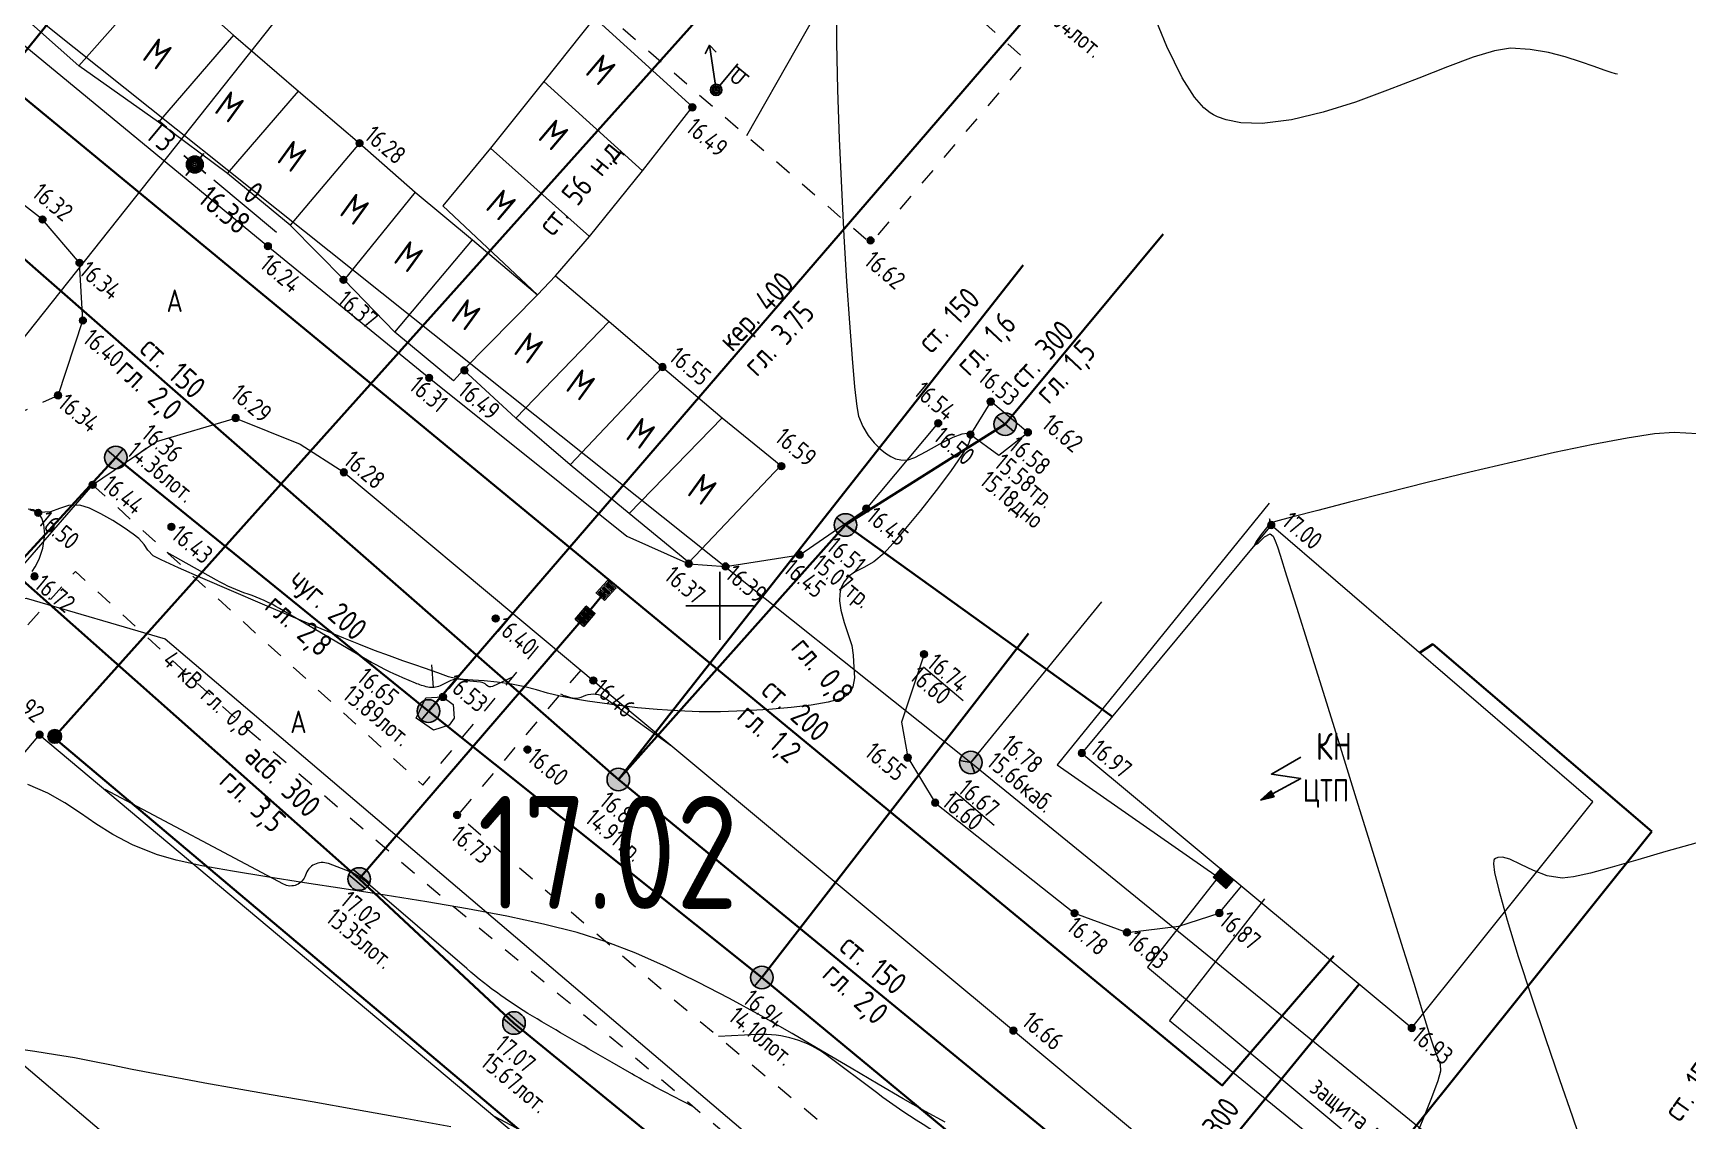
# Model space of a CAD drawing. Header units: metres. Extents: x 2491 to 4492, y 1184 to 2058.
# Drawn here: x 2711.6 to 2784.9, y 1783.5 to 1831.6 of the extents above; entities that cross this region are included whole.
import ezdxf

# ---------------------------------------------------------------- set-up
doc = ezdxf.new("R2010")
doc.units = ezdxf.units.M
doc.linetypes.add('g5_01_5x1_5', pattern=[1.5, 0.75, -0.75])
for name, color, linetype, transparency in [('01_Геодезические пункты', 7, 'Continuous', 0.6), ('02_Сетка', 7, 'Continuous', 0.6), ('03_Здания и строения', 7, 'Continuous', 0.6), ('05_Элементы зданий', 7, 'Continuous', 0.6), ('06_Инженерно-технические сооружения', 7, 'Continuous', 0.6), ('07_Объекты электропередачи', 7, 'Continuous', 0.6), ('10_Границы покрытий и угодий', 7, 'Continuous', 0.6), ('19_Горизонтали', 7, 'Continuous', 0.6), ('30_Канализация', 7, 'Continuous', 0.6), ('31_Водопровод', 7, 'Continuous', 0.6), ('32_Теплосеть', 7, 'Continuous', 0.6), ('33_Газопровод', 7, 'Continuous', 0.6), ('35_Телефон', 7, 'Continuous', 0.6), ('37_Кабель низкого напряжения', 7, 'Continuous', 0.6), ('38_Кабели высокого напряжения', 7, 'Continuous', 0.6), ('44_Крышки колодцев', 7, 'Continuous', 0.6), ('61_Отметки высоты поверхности', 7, 'Continuous', 0.6)]:
    doc.layers.add(name, color=color, linetype=linetype, transparency=transparency)
doc.layers.add('Сети_Горизонтали.Вспомогательные', color=1, linetype='Continuous', lineweight=9)
doc.styles.add('LIKE11', font='GOST_0.TTF')
doc.styles.add('LIKE14', font='GOST_0.TTF')
doc.styles.add('LIKE17', font='GOST_0.TTF')
doc.styles.add('LIKE32', font='GOST_0.TTF')
doc.styles.add('LIKE36', font='GOST_0.TTF')
doc.styles.add('Line_GUGK', font='GOST_0.TTF')
doc.styles.get("Standard").update_dxf_attribs({"font": 'GOST_0.TTF'})
doc.linetypes.add('g5_119_1', pattern='A,4,-1,[31,GUGK_2005.shx,S=0.1,R=0,X=0,Y=0],0.35,[31,GUGK_2005.shx,S=0.08,R=0,X=0,Y=0],3.3,[31,GUGK_2005.shx,S=0.08,R=180,X=0,Y=0],0.35,[31,GUGK_2005.shx,S=0.1,R=180,X=0,Y=0],-1', length=10)
doc.linetypes.add('g5_119_3', pattern='A,4,-1,[31,GUGK_2005.shx,S=0.1,R=0,X=0,Y=0],4,[31,GUGK_2005.shx,S=0.1,R=180,X=0,Y=0],-1', length=10)
doc.linetypes.add('g5_121_g', pattern='A,4,-0.4,["Г",Line_GUGK,S=1,R=0,X=0,Y=-0.5],-1.2,12', length=17.6)
doc.linetypes.add('g5_121_t', pattern='A,4,-0.4,["Т",Line_GUGK,S=1,R=0,X=0,Y=-0.5],-1.2,12', length=17.6)
doc.linetypes.add('g5_122_g', pattern='A,1,-1,1.5,-0.4,["Г",Line_GUGK,S=1,R=0,X=0,Y=-0.5],-1.5,1.5,-1,4,-1,4,-1,3', length=20.9)
doc.linetypes.add('g5_122_k', pattern='A,1,-1,1.5,-0.4,["К",Line_GUGK,S=1,R=0,X=0,Y=-0.5],-1.5,1.5,-1,4,-1,4,-1,3', length=20.9)
doc.linetypes.add('g5_122_kl', pattern='A,1,-1,1.5,-0.4,["Кл",Line_GUGK,S=1,R=0,X=0,Y=-0.5],-2.4,1.5,-1,4,-1,4,-1,3', length=21.8)
doc.linetypes.add('g5_122_t', pattern='A,1,-1,1.5,-0.4,["Т",Line_GUGK,S=1,R=0,X=0,Y=-0.5],-1.5,1.5,-1,4,-1,4,-1,3', length=20.9)
doc.linetypes.add('g5_122_v', pattern='A,1,-1,1.5,-0.4,["В",Line_GUGK,S=1,R=0,X=0,Y=-0.5],-1.5,1.5,-1,4,-1,4,-1,3', length=20.9)
doc.linetypes.add('g5_133_t', pattern='A,2,[27,GUGK_2005.shx,S=0.4,R=0,X=0,Y=0],2,-1,2,[27,GUGK_2005.shx,S=0.4,R=0,X=0,Y=0],2,-1,2,[27,GUGK_2005.shx,S=0.4,R=0,X=0,Y=0],2,-0.1,["V",Line_GUGK,S=1,R=0,X=0,Y=-0.5],-1', length=15.1)

# ---------------------------------------------------------------- blocks, each defined once
blk = doc.blocks.new('g5_012')
at = {"color": 92}
for points in [[(0, -1.5), (0, 1.5)], [(-1.5, 0), (1.5, 0)]]:
    blk.add_lwpolyline(points, dxfattribs=at)
blk = doc.blocks.new('g5_115_1')
at = {"color": 0}
for points in [[(0, 0), (2, 0)], [(1.647, -0.252), (2, 0), (1.647, 0.252)]]:
    blk.add_lwpolyline(points, dxfattribs=at)
blk = doc.blocks.new('g5_330')
blk.add_hatch(color=0).paths.add_polyline_path([(0.15, 0, 1), (-0.15, 0, 1)])
at = {"color": 0}
blk.add_circle((0, 0), 0.15, dxfattribs=at)
blk = doc.blocks.new('g5_117v')
h = blk.add_hatch(color=255)
h.paths.add_polyline_path([(-0.461, 0.037), (0.461, 0.037, 0.921954)])
h.paths.add_polyline_path([(0.461, -0.037), (-0.461, -0.037, 0.921954)])
at = {"color": 0}
blk.add_line((-0.5, 0), (0.5, 0), dxfattribs=at)
blk.add_circle((0, 0), 0.5, dxfattribs=at)
blk = doc.blocks.new('g5_117sv')
h = blk.add_hatch(color=255)
h.paths.add_polyline_path([(-0.038, 0.461, 0.390634), (-0.463, 0, 0.11106), (-0.418, -0.198), (-0.038, 0.022)])
h.paths.add_polyline_path([(0.037, 0.022), (0.418, -0.198, 0.11106), (0.463, 0, 0.390634), (0.037, 0.461)])
h.paths.add_polyline_path([(-0.38, -0.263, 0.524447), (0.38, -0.263), (0, -0.043)])
at = {"color": 0}
for points in [[(0, 0.5), (0, 0)], [(0, 0), (-0.433, -0.25)], [(0.433, -0.25), (0, 0)]]:
    blk.add_lwpolyline(points, dxfattribs=at)
blk.add_circle((0, 0), 0.5, dxfattribs=at)
blk = doc.blocks.new('g5_110_1c')
h = blk.add_hatch(color=255)
edge = h.paths.add_edge_path()
edge.add_arc((0, 0), 0.212, 0, 360)
edge = h.paths.add_edge_path(flags=16)
edge.add_arc((0, 0), 0.0975, 0, 360)
h = blk.add_hatch(color=0)
edge = h.paths.add_edge_path()
edge.add_arc((0, 0), 0.06, 0, 360)
at = {"color": 0}
for p, q in [((0, 0.25), (0, 1.5)), ((0, 1.375), (0.75, 1.375))]:
    blk.add_line(p, q, dxfattribs=at)
blk.add_lwpolyline([(0.2, 1.375), (0.2, 0.932, 1.040016), (0.55, 0.932), (0.55, 1.375)], format="xyb", dxfattribs=at)
for radius in [0.25, 0.06]:
    blk.add_circle((0, 0), radius, dxfattribs=at)
blk = doc.blocks.new('g5_005_1')
h = blk.add_hatch(color=255)
edge = h.paths.add_edge_path()
edge.add_arc((0, 0), 0.338, 0, 360)
edge = h.paths.add_edge_path(flags=16)
edge.add_arc((0, 0), 0.1, 0, 360)
at = {"color": 0}
for p, q in [((-0.625, 0), (-0.375, 0)), ((0, 0.625), (0, 0.375)), ((0.375, 0), (0.625, 0)), ((0, -0.375), (0, -0.625))]:
    blk.add_line(p, q, dxfattribs=at)
for radius in [0.375, 0.0625]:
    blk.add_circle((0, 0), radius, dxfattribs=at)
blk = doc.blocks.new('g5_128a')
h = blk.add_hatch(color=255)
h.paths.add_polyline_path([(-0.1625, 0.2125), (-0.3375, 0.2125), (-0.3375, -0.2125), (-0.1625, -0.2125)])
h.paths.add_polyline_path([(0.0875, 0.2125), (-0.0875, 0.2125), (-0.0875, -0.2125), (0.0875, -0.2125)])
h.paths.add_polyline_path([(0.3375, 0.2125), (0.1625, 0.2125), (0.1625, -0.2125), (0.3375, -0.2125)])
at = {"color": 0}
blk.add_lwpolyline([(-0.375, -0.25), (0.375, -0.25), (0.375, 0.25), (-0.375, 0.25)], close=True, dxfattribs=at)
for points in [[(-0.125, -0.25), (-0.125, 0.25)], [(0.125, -0.25), (0.125, 0.25)]]:
    blk.add_lwpolyline(points, dxfattribs=at)
blk = doc.blocks.new('g5_117kb')
h = blk.add_hatch(color=255)
h.paths.add_polyline_path([(0.037, 0.037), (0.461, 0.037, 0.367426), (0.037, 0.461)])
h.paths.add_polyline_path([(-0.038, 0.461, 0.367426), (-0.461, 0.037), (-0.038, 0.037)])
h.paths.add_polyline_path([(-0.038, -0.038), (-0.461, -0.038, 0.367426), (-0.038, -0.461)])
h.paths.add_polyline_path([(0.037, -0.461, 0.367426), (0.461, -0.038), (0.037, -0.038)])
at = {"color": 0}
for points in [[(-0.5, 0), (0.5, 0)], [(0, 0.5), (0, -0.5)]]:
    blk.add_lwpolyline(points, dxfattribs=at)
blk.add_circle((0, 0), 0.5, dxfattribs=at)
blk = doc.blocks.new('g5_113a')
blk.add_hatch(color=0).paths.add_polyline_path([(-0.375, 0), (0.375, 0), (0.375, 0.5), (-0.375, 0.5)])
at = {"color": 0}
blk.add_lwpolyline([(-0.375, 0), (0.375, 0), (0.375, 0.5), (-0.375, 0.5)], close=True, dxfattribs=at)
blk = doc.blocks.new('g5_112')
blk.add_hatch(color=0).paths.add_polyline_path([(0, 0), (0.084, 0.613), (0.362, 0.501)])
at = {"color": 0}
blk.add_lwpolyline([(0.223, 0.557), (0.75, 1.875), (-0.375, 1.2), (0.15, 2.6)], dxfattribs=at)
blk.add_lwpolyline([(0, 0), (0.084, 0.613), (0.362, 0.501)], close=True, dxfattribs=at)
blk = doc.blocks.new('g5_117kl')
h = blk.add_hatch(color=255)
h.paths.add_polyline_path([(0.418, 0.198, 0.633652), (-0.418, 0.198)])
h.paths.add_polyline_path([(-0.446, 0.122, 0.067116), (-0.463, 0, 0.067116), (-0.446, -0.122), (0.446, -0.122, 0.067116), (0.463, 0, 0.067116), (0.446, 0.122)])
h.paths.add_polyline_path([(-0.418, -0.198, 0.633652), (0.418, -0.198)])
at = {"color": 0}
for p, q in [((-0.474, 0.16), (0.474, 0.16)), ((-0.474, -0.16), (0.474, -0.16))]:
    blk.add_line(p, q, dxfattribs=at)
blk.add_circle((0, 0), 0.5, dxfattribs=at)
blk = doc.blocks.new('g5_121_7c')
h = blk.add_hatch(color=0)
edge = h.paths.add_edge_path()
edge.add_arc((0, 0), 0.3, 0, 360)
at = {"color": 0}
blk.add_circle((0, 0), 0.3, dxfattribs=at)
blk = doc.blocks.new('g_scratch')
at = {"color": 0, "linetype": 'ByBlock', "lineweight": 15}
blk.add_line((0, 0), (1, 0), dxfattribs=at)

msp = doc.modelspace()

# ---------------------------------------------------------------- linework, layer by layer
at = {"layer": '01_Геодезические пункты', "color": 7, "lineweight": 20, "flags": 128}
msp.add_lwpolyline([(2722.416, 1822.788), (2719.634, 1825.104)], dxfattribs=at)
at = {"layer": '03_Здания и строения', "color": 7, "linetype": 'Continuous', "lineweight": 20, "flags": 128}
for points in [[(2717.357, 1834.349), (2720.507, 1831.521), (2723.384, 1829.046), (2726.088, 1826.745), (2728.552, 1824.57), (2731.079, 1822.467), (2733.959, 1820.025), (2734.754, 1820.879), (2737.139, 1818.852), (2739.494, 1816.835), (2742.14, 1814.581), (2744.736, 1812.47), (2740.66, 1808.182), (2738.014, 1810.346), (2735.41, 1812.513), (2733.006, 1814.579), (2730.684, 1816.71), (2730.244, 1816.232), (2727.656, 1818.373), (2725.4, 1820.694), (2723.013, 1823.115), (2720.25, 1825.4), (2717.183, 1827.672), (2713.659, 1830.163), (2710.786, 1832.718)], [(2713.659, 1830.163), (2717.357, 1834.349)], [(2733.959, 1820.025), (2734.754, 1820.879), (2736.261, 1822.611), (2738.617, 1825.527), (2740.822, 1828.352), (2736.491, 1832.298), (2734.243, 1829.473), (2731.889, 1826.528), (2729.773, 1823.973), (2733.959, 1820.025)], [(2720.507, 1831.521), (2717.183, 1827.672)], [(2738.617, 1825.527), (2734.243, 1829.473)], [(2720.25, 1825.4), (2723.384, 1829.046)], [(2726.088, 1826.745), (2723.013, 1823.115)], [(2731.889, 1826.528), (2736.261, 1822.611)], [(2728.552, 1824.57), (2725.4, 1820.694)], [(2727.656, 1818.373), (2731.079, 1822.467)], [(2730.684, 1816.71), (2733.959, 1820.025)], [(2737.139, 1818.852), (2733.006, 1814.579)], [(2739.494, 1816.835), (2735.41, 1812.513)], [(2742.14, 1814.581), (2738.014, 1810.346)], [(2758.054, 1799.748), (2772.655, 1787.579), (2780.672, 1797.585), (2766.436, 1809.842), (2758.054, 1799.748)], [(2704.441, 1791.67), (2711.926, 1800.561), (2744.432, 1773.266), (2739.996, 1767.897), (2736.946, 1764.061), (2704.441, 1791.67)]]:
    msp.add_lwpolyline(points, dxfattribs=at)
at = {"layer": '06_Инженерно-технические сооружения', "color": 7, "linetype": 'Continuous', "lineweight": 20, "flags": 128}
for points in [[(2754.02, 1815.303), (2753.124, 1813.845), (2754.382, 1812.929), (2755.667, 1813.945), (2754.02, 1815.303)], [(2729.024, 1802.186), (2729.779, 1802.232), (2730.226, 1801.892), (2730.279, 1801.286), (2730.058, 1800.982), (2729.354, 1800.754), (2728.595, 1801.292), (2729.024, 1802.186)]]:
    msp.add_lwpolyline(points, dxfattribs=at)
at = {"layer": '10_Границы покрытий и угодий', "color": 7, "linetype": 'Continuous', "lineweight": 20, "flags": 128}
for points in [[(2730.341, 1861.103), (2727.207, 1860.888), (2724.288, 1860.343), (2721.281, 1858.556), (2708.134, 1843.046), (2706.681, 1840.369), (2706.604, 1836.902), (2707.828, 1834.123), (2710.165, 1831.961), (2722.033, 1822.187), (2729.168, 1816.358), (2737.916, 1809.342), (2740.656, 1808.131), (2742.286, 1808.01), (2745.567, 1808.526), (2748.518, 1810.566), (2751.699, 1814.348)], [(2712.06, 1823.366), (2704.951, 1828.892), (2702.562, 1829.668), (2700.153, 1829.729), (2698.07, 1829.055), (2695.886, 1827.585), (2692.533, 1823.793)], [(2712.744, 1815.581), (2713.844, 1818.896), (2713.69, 1821.448), (2712.06, 1823.366)], [(2714.275, 1811.62), (2717.099, 1813.544), (2720.602, 1814.578), (2723.466, 1813.42), (2725.39, 1812.176), (2734.261, 1804.77), (2735.875, 1803.423), (2736.432, 1802.958), (2755.024, 1787.464), (2771.305, 1773.878), (2783.625, 1763.124), (2784.661, 1760.305), (2784.164, 1757.561), (2781.194, 1754.026), (2780.049, 1752.663), (2778.919, 1751.331), (2760.454, 1729.571)], [(2714.275, 1811.62), (2698.128, 1793.015), (2697.107, 1791.295), (2697.082, 1790.024), (2697.984, 1788.732)], [(2751.068, 1804.126), (2750.07, 1801.111), (2750.347, 1799.546), (2751.564, 1797.551), (2757.733, 1792.659), (2760.052, 1791.809), (2762.352, 1792.09), (2764.136, 1792.667), (2765.125, 1793.855)]]:
    msp.add_lwpolyline(points, dxfattribs=at)
at = {"layer": '10_Границы покрытий и угодий', "color": 7, "linetype": 'g5_01_5x1_5', "lineweight": 20, "flags": 128}
for points in [[(2743.11, 1847.451), (2752.668, 1839.464), (2749.764, 1835.603), (2755.607, 1830.41), (2748.705, 1822.312), (2733.466, 1835.501), (2743.11, 1847.451)], [(2712.744, 1815.581), (2706.176, 1812.584), (2693.017, 1823.43), (2692.533, 1823.793)], [(2714.275, 1811.62), (2728.887, 1798.333), (2734.261, 1804.77)], [(2699.588, 1789.851), (2698.454, 1790.988), (2713.516, 1807.784), (2721.138, 1800.797), (2729.916, 1793.229), (2738.392, 1786.18), (2747.528, 1778.483), (2755.993, 1771.153), (2762.09, 1766.32), (2755.085, 1758.147), (2742.131, 1742.663), (2737.32, 1746.849)], [(2735.875, 1803.423), (2730.44, 1797.005), (2739.353, 1789.381), (2749.5, 1780.909), (2757.777, 1773.748), (2765.764, 1766.854), (2773.356, 1760.444), (2781.194, 1754.026)]]:
    msp.add_lwpolyline(points, dxfattribs=at)
at = {"layer": '19_Горизонтали', "color": 32, "linetype": 'Continuous', "lineweight": 20, "flags": 128}
for points, elevation in [([(2751.032, 1840.831), (2749.342, 1837.909, 0.005037), (2748.472, 1836.367), (2748.472, 1836.367, -0.002782), (2747.608, 1834.822), (2743.214, 1827.063)], 16.5), ([(2732.889, 1803.127), (2731.966, 1802.701, -0.326137), (2731.709, 1802.753), (2731.709, 1802.753, 0.183797), (2731.439, 1802.889), (2730.97, 1802.937, -0.028794), (2730.542, 1803.006), (2730.542, 1803.006, 0.1674), (2730.134, 1802.959), (2729.651, 1802.727, -0.170694), (2729.107, 1802.668), (2729.107, 1802.668, -0.041684), (2728.558, 1802.846), (2728.01, 1803.076, -0.033689), (2726.432, 1803.865), (2722.549, 1806.147, 0.052182), (2721.154, 1806.781), (2721.154, 1806.781, -0.046973), (2719.752, 1807.402), (2717.571, 1808.623)], 16.5), ([(2734.98, 1802.367), (2735.051, 1802.333, 0.034034), (2735.196, 1802.275), (2735.382, 1802.215, 0.171607), (2735.898, 1802.229), (2736.098, 1802.306, -0.253203), (2736.948, 1802.196), (2739.9, 1800.068)], 16.5), ([(2740.87, 1784.092), (2739.954, 1784.561, -0.012392), (2738.144, 1785.543), (2737.27, 1786.045, -0.002002), (2733.944, 1787.977), (2733.944, 1787.977, -0.045423), (2730.828, 1790.205), (2726.466, 1793.966, 0.019344), (2726.093, 1794.263), (2726.093, 1794.263, 0.069213), (2725.678, 1794.488), (2724.706, 1794.852, 0.433936), (2723.691, 1794.347), (2723.691, 1794.347, -0.473026), (2722.721, 1793.941), (2714.822, 1798.129)], 17), ([(2768.678, 1776.07), (2760.522, 1779.342, 0.041157), (2757.814, 1780.177), (2757.814, 1780.177, -0.058853), (2755.146, 1781.104), (2753.841, 1781.738, -0.048156), (2748.959, 1784.719), (2746.799, 1786.343, 0.176344), (2743.695, 1787.288), (2741.971, 1787.195)], 17), ([(2755.344, 1771.715), (2753.964, 1772.059, -0.067753), (2751.346, 1773.105), (2746.681, 1775.748, 0.07518), (2745.448, 1776.22), (2745.448, 1776.22, -0.064383), (2744.202, 1776.666), (2744.016, 1776.761, -0.012392), (2743.051, 1777.285), (2743.051, 1777.285, -0.01963), (2742.121, 1777.869), (2740.888, 1778.714, 0.028265), (2737.395, 1780.827), (2732.057, 1783.657)], 17.5)]:
    msp.add_lwpolyline(points, format="xyb", dxfattribs=dict(at, elevation=elevation))
at = {"layer": '30_Канализация', "color": 12, "linetype": 'g5_122_k', "lineweight": 30, "flags": 128}
for points in [[(2679.185, 1778.554), (2693.63, 1795.36), (2697.689, 1793.655), (2715.302, 1812.832), (2729.142, 1801.607), (2757.485, 1834.508)], [(2729.142, 1801.607), (2743.888, 1789.809), (2755.695, 1805.038)], [(2772.999, 1804.191), (2773.581, 1804.561), (2783.276, 1796.282)], [(2743.888, 1789.809), (2764.476, 1772.782), (2783.276, 1796.282)]]:
    msp.add_lwpolyline(points, dxfattribs=at)
at = {"layer": '30_Канализация', "color": 42, "linetype": 'g5_122_kl', "lineweight": 30, "flags": 128}
for points in [[(2708.94, 1809.361), (2726.073, 1794.174), (2736.068, 1805.805), (2736.995, 1806.941)], [(2726.073, 1794.174), (2732.922, 1787.797), (2755.736, 1769.157), (2769.994, 1756.701), (2772.155, 1758.76), (2795.25, 1743.626), (2814.979, 1765.771), (2820.807, 1773.773), (2824.585, 1778.369)]]:
    msp.add_lwpolyline(points, dxfattribs=at)
at = {"layer": '31_Водопровод', "color": 94, "linetype": 'g5_122_v', "lineweight": 30, "flags": 128}
for points in [[(2704.828, 1827.234), (2737.541, 1798.574), (2747.59, 1809.844), (2754.659, 1814.306), (2761.652, 1822.718)], [(2737.541, 1798.574), (2755.457, 1821.349)], [(2747.59, 1809.844), (2759.396, 1801.365)], [(2737.541, 1798.574), (2787.082, 1757.912), (2795.798, 1768.466)]]:
    msp.add_lwpolyline(points, dxfattribs=at)
at = {"layer": '32_Теплосеть', "color": 5, "linetype": 'g5_121_t', "lineweight": 30, "flags": 128}
msp.add_lwpolyline([(2722.194, 1844.327), (2710.291, 1829.549), (2764.271, 1785.036), (2769.213, 1790.777)], dxfattribs=at)
at = {"layer": '32_Теплосеть', "color": 5, "linetype": 'g5_122_t', "lineweight": 30, "flags": 128}
msp.add_lwpolyline([(2769.36, 1764.807), (2757.973, 1774.436), (2770.327, 1789.519)], dxfattribs=at)
at = {"layer": '33_Газопровод', "color": 132, "linetype": 'g5_122_g', "lineweight": 30, "flags": 128}
msp.add_lwpolyline([(2712.557, 1800.437), (2750.62, 1842.931)], dxfattribs=at)
at = {"layer": '33_Газопровод', "color": 132, "linetype": 'g5_121_g', "lineweight": 30, "flags": 128}
msp.add_lwpolyline([(2712.557, 1800.437), (2744.117, 1773.828)], dxfattribs=at)
at = {"layer": '35_Телефон', "color": 6, "linetype": 'g5_133_t', "lineweight": 20, "flags": 128}
for points in [[(2698.664, 1842.789), (2753.139, 1799.328), (2758.936, 1806.448)], [(2753.139, 1799.328), (2776.428, 1780.372), (2761.047, 1760.776), (2744.165, 1775.872), (2742.455, 1773.963)]]:
    msp.add_lwpolyline(points, dxfattribs=at)
at = {"layer": '37_Кабель низкого напряжения', "color": 1, "linetype": 'g5_119_3', "lineweight": 20, "flags": 128}
for points in [[(2699.039, 1802.785), (2757.131, 1875.979), (2745.658, 1885.544), (2749.748, 1890.274)], [(2766.351, 1810.813), (2756.966, 1799.222), (2764.085, 1794.256), (2760.966, 1790.272), (2794.232, 1762.533), (2797.981, 1766.641)], [(2766.131, 1793.301), (2761.928, 1787.913), (2802.731, 1754.625), (2820.2, 1740.807)]]:
    msp.add_lwpolyline(points, dxfattribs=at)
at = {"layer": '38_Кабели высокого напряжения', "color": 1, "linetype": 'g5_119_1', "lineweight": 20, "flags": 128}
msp.add_lwpolyline([(2698.913, 1803.596), (2702.304, 1803.692), (2707.086, 1805.81), (2711.33, 1806.604), (2717.48, 1804.803), (2762.71, 1766.322), (2767.796, 1764.394), (2774.393, 1763.071), (2778.401, 1764.621), (2780.991, 1764.98), (2785.604, 1763.505), (2823.33, 1732.825), (2825.582, 1735.453)], dxfattribs=at)
at = {"layer": '61_Отметки высоты поверхности', "color": 7, "linetype": 'Continuous', "lineweight": 5, "flags": 128}
for points in [[(2751.051, 1803.571), (2752.8, 1802.076)], [(2752.427, 1798.045), (2754.176, 1796.55)]]:
    msp.add_lwpolyline(points, dxfattribs=at)
at = {"layer": 'Сети_Горизонтали.Вспомогательные', "color": 42, "linetype": 'Continuous', "lineweight": 9, "flags": 128}
for points, elevation in [([(2747.188, 1833.112), (2747.2, 1831.183), (2747.246, 1829.104), (2747.319, 1826.941), (2747.414, 1824.762), (2747.525, 1822.633), (2747.644, 1820.622), (2747.766, 1818.794), (2747.886, 1817.218), (2747.996, 1815.959), (2748.09, 1815.086), (2748.163, 1814.664), (2748.361, 1814.206), (2748.604, 1813.81), (2748.867, 1813.48), (2749.126, 1813.218), (2749.357, 1813.029), (2749.595, 1812.871), (2749.812, 1812.771), (2750.043, 1812.722), (2750.324, 1812.714), (2750.658, 1812.83), (2751.171, 1813.101), (2751.769, 1813.432), (2752.356, 1813.729), (2752.756, 1813.879), (2752.983, 1813.909), (2753.088, 1813.878), (2753.124, 1813.845), (2753.14, 1813.809), (2753.133, 1813.697), (2753.034, 1813.443), (2752.76, 1812.968), (2752.244, 1812.216), (2751.604, 1811.363), (2750.916, 1810.492), (2750.253, 1809.685), (2749.689, 1809.024), (2749.3, 1808.591), (2748.849, 1808.217), (2748.405, 1807.967), (2747.997, 1807.752), (2747.715, 1807.543), (2747.539, 1807.334), (2747.442, 1807.16), (2747.401, 1807.059), (2747.372, 1806.971), (2747.336, 1806.785), (2747.329, 1806.488), (2747.391, 1806.07), (2747.539, 1805.532), (2747.716, 1805.001), (2747.867, 1804.508), (2747.934, 1804.079), (2747.965, 1803.542), (2747.985, 1803.081), (2747.919, 1802.682), (2747.693, 1802.332), (2747.374, 1802.155), (2746.822, 1802.001), (2746.08, 1801.869), (2745.191, 1801.761), (2744.196, 1801.676), (2743.139, 1801.615), (2742.06, 1801.578), (2741.117, 1801.576), (2740.179, 1801.611), (2739.263, 1801.673), (2738.388, 1801.756), (2737.571, 1801.85), (2736.829, 1801.95), (2736.181, 1802.046), (2735.643, 1802.131), (2734.965, 1802.262), (2734.412, 1802.404), (2733.915, 1802.547), (2733.405, 1802.683), (2732.814, 1802.804), (2732.184, 1802.89), (2731.609, 1802.941), (2731.101, 1802.973), (2730.67, 1803.004), (2730.33, 1803.052), (2730.024, 1803.128), (2729.79, 1803.207), (2729.558, 1803.297), (2729.26, 1803.406), (2728.957, 1803.51), (2728.533, 1803.655), (2728.01, 1803.837), (2727.409, 1804.051), (2726.753, 1804.294), (2726.061, 1804.561), (2725.391, 1804.833), (2724.385, 1805.25), (2723.151, 1805.768), (2721.796, 1806.342), (2720.427, 1806.926), (2719.152, 1807.478), (2718.076, 1807.951), (2717.306, 1808.302), (2716.951, 1808.485), (2716.711, 1808.733), (2716.558, 1808.98), (2716.325, 1809.243), (2716.069, 1809.438), (2715.666, 1809.718), (2715.172, 1810.035), (2714.642, 1810.339), (2714.133, 1810.582), (2713.701, 1810.717), (2713.212, 1810.708), (2712.81, 1810.572), (2712.405, 1810.429), (2711.906, 1810.4), (2711.491, 1810.494)], 16.5), ([(2781.764, 1829.799), (2781.672, 1829.822), (2781.482, 1829.877), (2781.176, 1829.976), (2780.733, 1830.134), (2780.121, 1830.35), (2779.444, 1830.566), (2778.703, 1830.754), (2777.897, 1830.888), (2777.026, 1830.944), (2776.318, 1830.84), (2775.373, 1830.552), (2774.239, 1830.13), (2772.962, 1829.625), (2771.586, 1829.087), (2770.16, 1828.567), (2768.728, 1828.115), (2767.338, 1827.783), (2766.034, 1827.619), (2765.085, 1827.645), (2764.443, 1827.772), (2764.055, 1827.914), (2763.873, 1828.004), (2763.734, 1828.089), (2763.456, 1828.315), (2763.04, 1828.788), (2762.489, 1829.643), (2761.809, 1831.022), (2761.142, 1832.679)], 16.5), ([(2785.299, 1813.88), (2784.261, 1813.939), (2783.399, 1813.877), (2782.181, 1813.692), (2780.681, 1813.409), (2778.973, 1813.047), (2777.131, 1812.63), (2775.229, 1812.18), (2773.34, 1811.718), (2771.539, 1811.268), (2769.898, 1810.85), (2768.492, 1810.487), (2767.394, 1810.202), (2766.788, 1810.044), (2766.517, 1809.974), (2766.432, 1809.953), (2766.421, 1809.951), (2766.413, 1809.959), (2766.4, 1809.993), (2766.382, 1810.061), (2766.36, 1810.112), (2766.357, 1810.018), (2766.352, 1809.875), (2766.229, 1809.712), (2765.987, 1809.416), (2765.763, 1809.118), (2765.696, 1808.952), (2765.866, 1809.058), (2766.138, 1809.326), (2766.384, 1809.455), (2766.527, 1809.346), (2766.614, 1809.136), (2766.706, 1808.875), (2766.826, 1808.51), (2767.117, 1807.592), (2767.55, 1806.212), (2768.098, 1804.463), (2768.731, 1802.436), (2769.421, 1800.222), (2770.141, 1797.912), (2770.861, 1795.6), (2771.553, 1793.375), (2772.189, 1791.331), (2772.74, 1789.557), (2773.178, 1788.147), (2773.475, 1787.191), (2773.601, 1786.781), (2773.718, 1786.466), (2773.828, 1786.219), (2773.907, 1785.973), (2773.93, 1785.661), (2773.814, 1785.24), (2773.527, 1784.486), (2773.138, 1783.529), (2772.714, 1782.499)], 17), ([(2711.593, 1807.783), (2711.733, 1807.989), (2711.908, 1808.327), (2712.072, 1808.813), (2712.155, 1809.422), (2712.116, 1809.867), (2712.021, 1810.153), (2711.925, 1810.312), (2711.866, 1810.38), (2711.802, 1810.438), (2711.66, 1810.513), (2711.414, 1810.543)], 16.5), ([(2752.001, 1783.412), (2751.138, 1783.876), (2750.145, 1784.441), (2749.04, 1785.09), (2747.842, 1785.801), (2746.567, 1786.555), (2745.234, 1787.333), (2743.86, 1788.115), (2742.463, 1788.881), (2741.061, 1789.612), (2739.672, 1790.288), (2738.313, 1790.89), (2737.002, 1791.397), (2735.711, 1791.801), (2734.23, 1792.178), (2732.601, 1792.53), (2730.863, 1792.859), (2729.059, 1793.169), (2727.228, 1793.462), (2725.412, 1793.74), (2723.651, 1794.007), (2721.986, 1794.265), (2720.458, 1794.516), (2719.108, 1794.763), (2717.977, 1795.009), (2717.105, 1795.256), (2716.039, 1795.681), (2715.164, 1796.137), (2714.416, 1796.609), (2713.731, 1797.081), (2713.045, 1797.539), (2712.293, 1797.966), (2711.411, 1798.349)], 17), ([(2785.22, 1795.759), (2783.898, 1795.385), (2782.653, 1795.023), (2781.529, 1794.699), (2780.568, 1794.438), (2779.814, 1794.267), (2779.309, 1794.21), (2778.654, 1794.316), (2778.039, 1794.546), (2777.481, 1794.817), (2776.995, 1795.044), (2776.67, 1795.138), (2776.468, 1795.13), (2776.355, 1795.077), (2776.306, 1795.034), (2776.285, 1794.995), (2776.273, 1794.847), (2776.323, 1794.462), (2776.501, 1793.682), (2776.873, 1792.357), (2777.371, 1790.746), (2777.951, 1788.96), (2778.572, 1787.108), (2779.189, 1785.302), (2779.761, 1783.651), (2780.243, 1782.265)], 17.5), ([(2730.131, 1783.208), (2728.024, 1783.59), (2725.959, 1783.959), (2723.993, 1784.307), (2722.18, 1784.625), (2720.579, 1784.906), (2719.244, 1785.141), (2718.233, 1785.323), (2717.041, 1785.546), (2716.017, 1785.747), (2715.111, 1785.929), (2714.277, 1786.095), (2713.466, 1786.25), (2712.63, 1786.396), (2711.719, 1786.538), (2710.687, 1786.679)], 17.5)]:
    msp.add_lwpolyline(points, dxfattribs=dict(at, elevation=elevation))

# ---------------------------------------------------------------- block references
at = {"layer": '01_Геодезические пункты', "color": 7, "linetype": 'Continuous', "lineweight": 20, "rotation": 320.2244407250127}
msp.add_blockref('g5_005_1', (2718.797, 1825.801, 16.384), dxfattribs=at)
at = {"layer": '02_Сетка', "color": 92, "linetype": 'Continuous', "lineweight": 15, "ltscale": 0.5}
msp.add_blockref('g5_012', (2742.029, 1806.265), dxfattribs=at)
at = {"layer": '06_Инженерно-технические сооружения', "color": 7, "linetype": 'Continuous', "lineweight": 20}
for p, rotation in [((2736.995, 1806.941, 16.284), 47.20230320106146), ((2736.068, 1805.805, 16.296), 49.58902800843263)]:
    msp.add_blockref('g5_128a', p, dxfattribs=dict(at, rotation=rotation))
at = {"layer": '07_Объекты электропередачи', "color": 7, "linetype": 'Continuous', "lineweight": 20}
for name, p, rotation in [('g5_115_1', (2741.869, 1829.101, 16.465), 98.42815541195037), ('g5_110_1c', (2741.869, 1829.101), 320.2655211251469), ('g5_112', (2765.963, 1797.657), 320.2655211251469), ('g5_113a', (2764.143, 1794.009), 317.7956401796926)]:
    msp.add_blockref(name, p, dxfattribs=dict(at, rotation=rotation))
at = {"layer": '19_Горизонтали', "color": 32, "linetype": 'Continuous', "lineweight": -3, "rotation": 94.26332462213001}
msp.add_blockref('g_scratch', (2729.358, 1802.649, 16.5), dxfattribs=at)
at = {"layer": '33_Газопровод', "color": 7, "linetype": 'Continuous', "lineweight": 20, "rotation": 228.1473745062102}
msp.add_blockref('g5_121_7c', (2712.599, 1800.484), dxfattribs=at)
at = {"layer": '44_Крышки колодцев', "color": 7, "linetype": 'Continuous', "lineweight": 20, "rotation": 320.2244407250127}
for name, p in [('g5_117v', (2754.659, 1814.306, 16.575)), ('g5_117kb', (2715.302, 1812.832, 16.36)), ('g5_117v', (2747.59, 1809.844, 16.506)), ('g5_117kb', (2729.142, 1801.607, 16.652)), ('g5_117sv', (2753.139, 1799.328, 16.782)), ('g5_117v', (2737.541, 1798.574, 16.795)), ('g5_117kl', (2726.073, 1794.174, 17.015)), ('g5_117kb', (2743.888, 1789.809, 16.94)), ('g5_117kl', (2732.922, 1787.797, 17.069))]:
    msp.add_blockref(name, p, dxfattribs=at)
at = {"layer": '61_Отметки высоты поверхности', "color": 7, "linetype": 'Continuous', "lineweight": 20}
for p, rotation in [((2740.813, 1828.332), 320.1837874390728), ((2726.088, 1826.745), 320.1837874390728), ((2712.06, 1823.366, 16.315), 320.2244407250127), ((2722.033, 1822.187, 16.239), 320.2244407250127), ((2748.704, 1822.44), 320.1837874390728), ((2713.69, 1821.448, 16.345), 320.2244407250127), ((2725.373, 1820.697), 320.1837874390728), ((2713.844, 1818.896, 16.399), 320.2244407250127), ((2739.494, 1816.835), 320.1837874390728), ((2729.168, 1816.358, 16.312), 320.2244407250127), ((2730.728, 1816.689), 320.1837874390728), ((2712.744, 1815.581, 16.345), 320.2244407250127), ((2754.02, 1815.303, 16.534), 320.2244407250127), ((2720.602, 1814.578, 16.286), 320.2244407250127), ((2751.699, 1814.348, 16.535), 320.2244407250127), ((2755.667, 1813.945, 16.619), 320.2244407250127), ((2753.124, 1813.845, 16.5), 320.2244407250127), ((2744.753, 1812.448), 320.1837874390728), ((2725.39, 1812.176, 16.276), 320.2244407250127), ((2714.275, 1811.62, 16.438), 320.2244407250127), ((2711.867, 1810.381, 16.501), 320.2244407250127), ((2748.518, 1810.566, 16.454), 320.2244407250127), ((2717.76, 1809.761, 16.433), 320.2244407250127), ((2766.436, 1809.842, 17.003), 320.2244407250127), ((2740.656, 1808.131, 16.37), 320.2244407250127), ((2742.286, 1808.01, 16.392), 320.2244407250127), ((2745.567, 1808.526, 16.448), 320.2244407250127), ((2711.7, 1807.57, 16.716), 320.2244407250127), ((2732.113, 1805.705, 16.403), 320.2244407250127), ((2751.068, 1804.126, 16.604), 320.2244407250127), ((2736.432, 1802.958, 16.464), 320.2244407250127), ((2729.779, 1802.232, 16.53), 320.2244407250127), ((2711.926, 1800.561, 16.916), 320.2244407250127), ((2733.516, 1799.903, 16.597), 320.2244407250127), ((2750.347, 1799.546, 16.553), 320.2244407250127), ((2758.054, 1799.748, 16.969), 320.2244407250127), ((2751.564, 1797.551, 16.595), 320.2244407250127), ((2730.403, 1797.006), 320.1837874390728), ((2757.733, 1792.659, 16.784), 320.2244407250127), ((2764.136, 1792.667, 16.87), 320.2244407250127), ((2760.052, 1791.809, 16.833), 320.2244407250127), ((2772.655, 1787.579, 16.934), 320.2244407250127), ((2755.024, 1787.464, 16.657), 320.2244407250127)]:
    msp.add_blockref('g5_330', p, dxfattribs=dict(at, rotation=rotation))

# ---------------------------------------------------------------- texts
at = {"color": 7, "linetype": 'Continuous', "lineweight": 15, "ltscale": 0.5, "style": 'LIKE11'}
for s, p in [('13.04лот.', (2755.949, 1832.663)), ('16.36', (2716.373, 1813.76)), ('14.36лот.', (2715.733, 1812.991)), ('16.58', (2754.755, 1813.23)), ('15.58тр.', (2754.115, 1812.461)), ('15.18дно', (2753.475, 1811.693)), ('16.51', (2746.694, 1808.768)), ('15.07тр.', (2746.055, 1807.999)), ('16.65', (2725.921, 1802.981)), ('13.89лот.', (2725.281, 1802.212)), ('16.78', (2754.43, 1800.015)), ('15.66каб.', (2753.791, 1799.246)), ('16.8', (2736.645, 1797.498)), ('14.91тр.', (2736.005, 1796.73)), ('17.02', (2725.177, 1793.098)), ('13.35лот.', (2724.537, 1792.33)), ('16.94', (2742.992, 1788.733)), ('14.10лот.', (2742.352, 1787.964)), ('17.07', (2732.026, 1786.721)), ('15.67лот.', (2731.387, 1785.952))]:
    msp.add_text(s, height=0.8, rotation=320.22443, dxfattribs=at).set_placement(p)
at = {"color": 6, "linetype": 'ByBlock', "lineweight": 60, "insert": (2731.306, 1797.851), "char_height": 5, "attachment_point": 1}
msp.add_mtext_dynamic_manual_height_columns('17.02', width=22.4107, gutter_width=12.5, heights=[0], dxfattribs=at)
at = {"layer": '01_Геодезические пункты', "color": 7, "linetype": 'Continuous', "lineweight": 20, "ltscale": 0.5, "style": 'LIKE36'}
for s, p in [('T3', (2716.509, 1827.055)), ('16.38', (2718.872, 1824.177)), ('0', (2720.855, 1824.348))]:
    msp.add_text(s, height=1, rotation=320.22443, dxfattribs=at).set_placement(p)
at = {"layer": '03_Здания и строения', "color": 7, "linetype": 'Continuous', "lineweight": 15, "style": 'LIKE14'}
for rotation, p in [(324.10283, (2716.403, 1830.491)), (319.68077, (2736.013, 1829.845)), (324.10283, (2719.596, 1828.146)), (319.68077, (2733.922, 1826.96)), (324.10283, (2722.365, 1825.957)), (324.10283, (2725.134, 1823.613)), (319.68077, (2731.6, 1823.862)), (324.10283, (2727.524, 1821.514)), (324.10283, (2730.07, 1818.945)), (324.10283, (2732.839, 1817.472)), (324.10283, (2735.14, 1815.842)), (324.10283, (2737.797, 1813.698)), (324.10283, (2740.522, 1811.22))]:
    msp.add_text('М', height=1.2, rotation=rotation, dxfattribs=at).set_placement(p)
msp.add_text('КН', height=1.2, dxfattribs=at).set_placement((2768.411, 1799.447))
at = {"layer": '05_Элементы зданий', "color": 7, "linetype": 'Continuous', "lineweight": 15, "style": 'LIKE11'}
msp.add_text('ЦТП', height=1, dxfattribs=at).set_placement((2767.835, 1797.595))
at = {"layer": '10_Границы покрытий и угодий', "color": 7, "linetype": 'Continuous', "lineweight": 15, "style": 'LIKE11'}
for p in [(2717.544, 1819.271), (2723.021, 1800.633)]:
    msp.add_text('А', height=1, dxfattribs=at).set_placement(p)
at = {"layer": '30_Канализация', "color": 12, "linetype": 'Continuous', "lineweight": 15, "style": 'LIKE32'}
for s, rotation, p in [('кер. 400', 46.90625, (2742.586, 1817.465)), ('гл. 3.75', 46.90625, (2743.674, 1816.365)), ('чуг. 200', 318.58109, (2722.897, 1807.272)), ('гл. 2,8', 318.58109, (2721.829, 1806.152))]:
    msp.add_text(s, height=1, rotation=rotation, dxfattribs=at).set_placement(p)
at = {"layer": '30_Канализация', "color": 42, "linetype": 'Continuous', "lineweight": 15, "style": 'LIKE32'}
for s, p in [('асб. 300', (2720.921, 1799.513)), ('гл. 3,5', (2719.816, 1798.43))]:
    msp.add_text(s, height=1, rotation=316.64181, dxfattribs=at).set_placement(p)
at = {"layer": '31_Водопровод', "color": 94, "linetype": 'Continuous', "lineweight": 15, "style": 'LIKE32'}
for s, rotation, p in [('ст. 150', 46.90625, (2751.396, 1817.389)), ('гл. 1,6', 46.90625, (2753.069, 1816.381)), ('ст. 300', 46.90625, (2755.468, 1815.841)), ('ст. 150', 317.69049, (2716.29, 1817.547)), ('гл. 1,5', 46.90625, (2756.587, 1815.144)), ('гл. 2,0', 317.35889, (2715.253, 1816.609)), ('ст. 150', 320.40284, (2747.254, 1791.055)), ('гл. 2,0', 317.35889, (2746.504, 1789.869))]:
    msp.add_text(s, height=1, rotation=rotation, dxfattribs=at).set_placement(p)
at = {"layer": '32_Теплосеть', "color": 5, "linetype": 'Continuous', "lineweight": 15, "style": 'LIKE32'}
for s, rotation, p in [('ст. 200', 318.39705, (2743.806, 1802.42)), ('гл. 1,2', 318.39705, (2742.735, 1801.304)), ('ст. 150', 54.68395, (2784.517, 1783.366)), ('2 тр. ст. 300', 54.68395, (2761.439, 1778.858))]:
    msp.add_text(s, height=1, rotation=rotation, dxfattribs=at).set_placement(p)
at = {"layer": '33_Газопровод', "color": 132, "linetype": 'Continuous', "lineweight": 15, "style": 'LIKE32'}
msp.add_text('ст. 56 н.д', height=1, rotation=50.84515, dxfattribs=at).set_placement((2734.648, 1822.579))
at = {"layer": '35_Телефон', "color": 6, "linetype": 'Continuous', "lineweight": 15, "style": 'LIKE32'}
msp.add_text('гл. 0,8', height=1, rotation=310.10092, dxfattribs=at).set_placement((2745.133, 1804.382))
at = {"layer": '37_Кабель низкого напряжения', "color": 1, "linetype": 'Continuous', "lineweight": 15, "style": 'LIKE32'}
msp.add_text('защита газа', height=0.8, rotation=322.46634, dxfattribs=at).set_placement((2768.08, 1784.799))
at = {"layer": '38_Кабели высокого напряжения', "color": 1, "linetype": 'Continuous', "lineweight": 15, "style": 'LIKE32'}
msp.add_text('4 кВ гл. 0,8', height=0.8, rotation=317.21764, dxfattribs=at).set_placement((2717.314, 1803.761))
at = {"layer": '61_Отметки высоты поверхности', "color": 7, "linetype": 'Continuous', "lineweight": 15, "ltscale": 0.5, "style": 'LIKE17'}
for s, rotation, p in [('16.28', 320.18378, (2726.245, 1826.973, -14.745)), ('16.49', 320.18378, (2740.471, 1827.316, -14.745)), ('16.32', 320.22443, (2711.535, 1824.43)), ('16.34', 320.22443, (2713.627, 1820.981)), ('16.24', 320.22443, (2721.616, 1821.281)), ('16.62', 320.18378, (2748.362, 1821.424, -14.745)), ('16.37', 320.18378, (2725.03, 1819.681, -14.745)), ('16.40', 320.22443, (2713.781, 1817.978)), ('16.55', 320.18378, (2739.727, 1817.179, -14.745)), ('16.31', 320.22443, (2728.222, 1815.891)), ('16.53', 320.22443, (2753.4, 1816.266)), ('16.34', 320.22443, (2712.68, 1815.114)), ('16.29', 320.22443, (2720.323, 1815.529)), ('16.49', 320.18378, (2730.386, 1815.673, -14.745)), ('16.54', 320.22443, (2750.564, 1815.645)), ('16.59', 320.18378, (2744.411, 1813.598, -14.745)), ('16.50', 320.22443, (2751.431, 1813.643)), ('16.62', 320.22443, (2756.225, 1814.207)), ('16.28', 320.22443, (2725.326, 1812.59)), ('16.44', 320.22443, (2714.634, 1811.502)), ('16.50', 320.22443, (2711.804, 1809.913)), ('16.45', 320.22443, (2748.454, 1810.099)), ('16.43', 320.22443, (2717.696, 1809.294)), ('17.00', 320.22443, (2766.852, 1809.878)), ('16.45', 320.22443, (2744.793, 1807.793)), ('16.72', 320.22443, (2711.637, 1807.102)), ('16.37', 320.22443, (2739.514, 1807.48)), ('16.39', 320.22443, (2742.222, 1807.542)), ('16.40', 320.22443, (2732.049, 1805.238)), ('16.74', 320.22443, (2751.145, 1803.609)), ('16.53', 320.22443, (2729.875, 1802.71)), ('16.60', 320.22443, (2750.378, 1803.04)), ('16.92', 320.22443, (2710.261, 1802.251)), ('16.46', 320.22443, (2736.368, 1802.491)), ('16.55', 320.22443, (2748.386, 1799.675)), ('16.97', 320.22443, (2758.377, 1799.796)), ('16.60', 320.22443, (2733.452, 1799.436)), ('16.60', 320.22443, (2751.808, 1797.468)), ('16.67', 320.22443, (2752.517, 1798.048)), ('16.73', 320.18378, (2730.061, 1795.99, -14.745)), ('16.78', 320.22443, (2757.325, 1791.951)), ('16.87', 320.22443, (2764.072, 1792.2)), ('16.83', 320.22443, (2759.988, 1791.342)), ('16.66', 320.22443, (2755.344, 1787.754)), ('16.93', 320.22443, (2772.591, 1787.112))]:
    msp.add_text(s, height=0.8, rotation=rotation, dxfattribs=at).set_placement(p)

doc.saveas('drawing.dxf')
